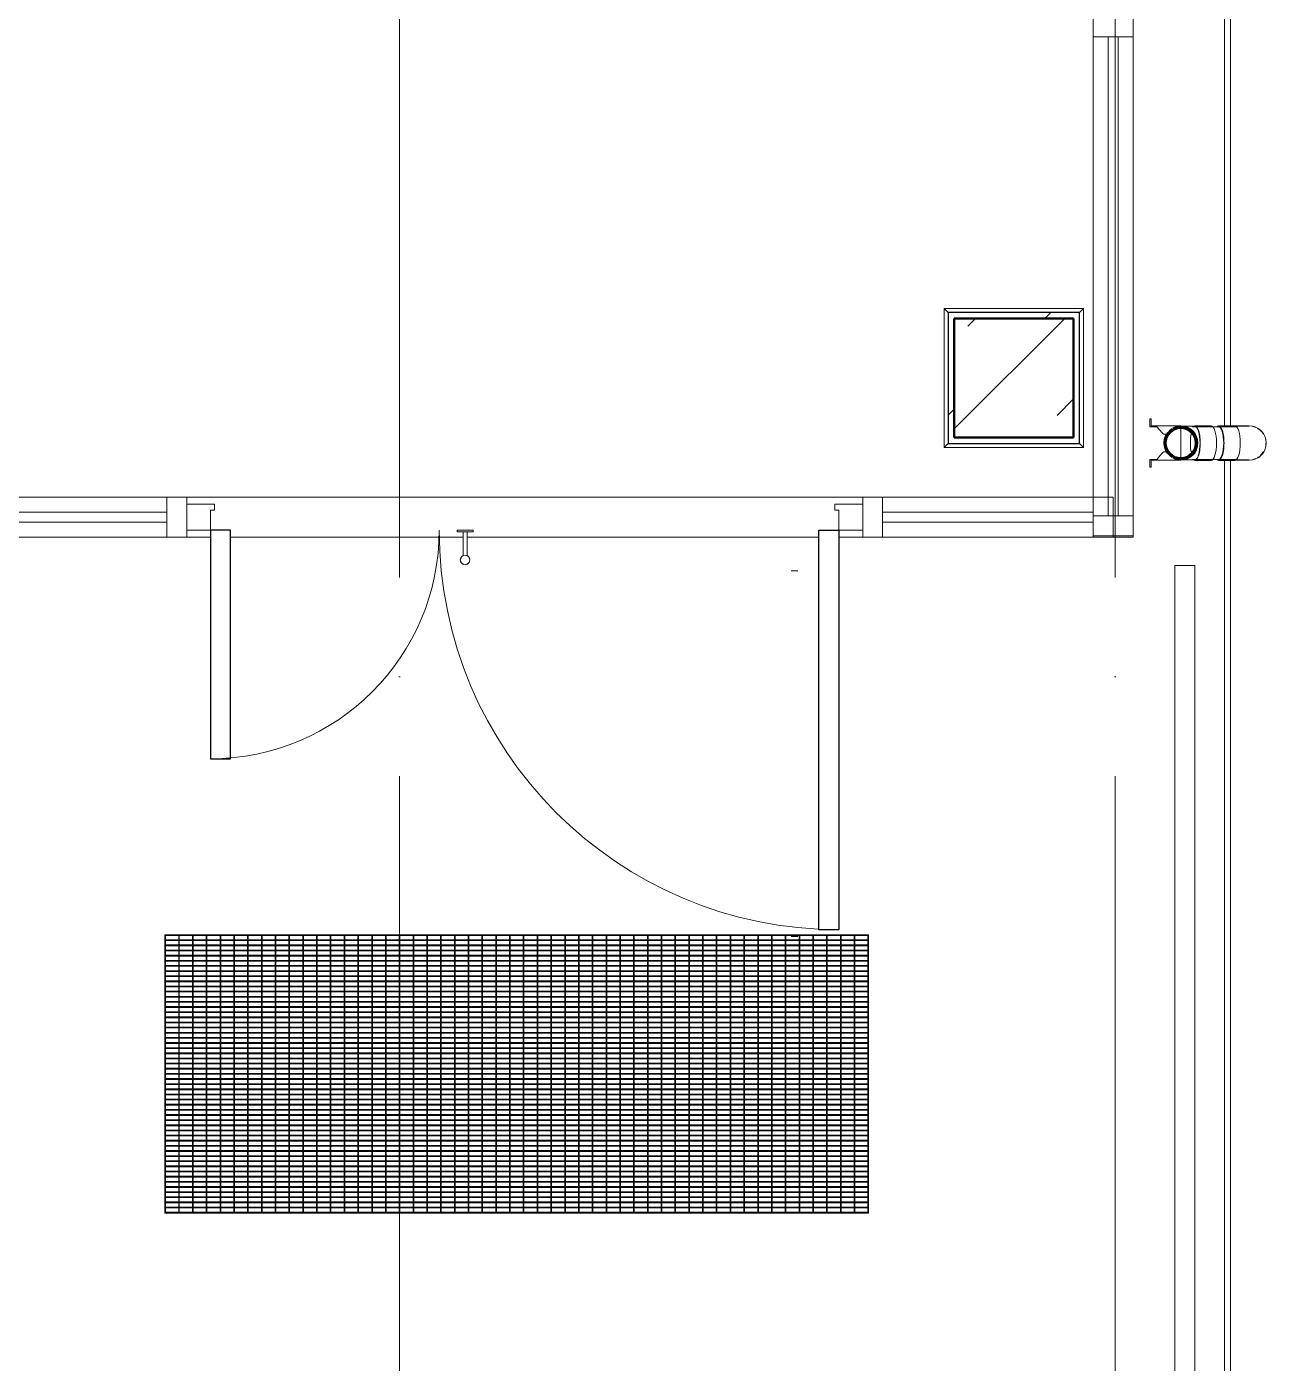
# Model space of a CAD drawing. Header units: millimetres. Extents: x -259809 to 472825, y -397243 to 31861.
# Drawn here: x -31343 to -28226, y -379460 to -376099 of the extents above; entities that cross this region are included whole.
import ezdxf

# ---------------------------------------------------------------- set-up
doc = ezdxf.new("R2010")
doc.units = ezdxf.units.MM
doc.linetypes.add('ADSK_Линия сетки', pattern=[25, 20, -2.5, 0, -2.5])
doc.linetypes.add('ADSK_Невидимые', pattern=[5, 3, -2])
for name, color, linetype, lineweight in [('Витраж', 252, 'Continuous', 9), ('Двери', 252, 'Continuous', 9), ('Лестницы', 252, 'Continuous', 9), ('Линии', 7, 'Continuous', 9), ('Несущие колонны', 252, 'Continuous', 18), ('Обобщенные модели', 252, 'Continuous', 18), ('Ограждение', 252, 'Continuous', 9), ('Оси', 252, 'Continuous', 9), ('Панели витража', 252, 'Continuous', 9), ('Перекрытие', 252, 'Continuous', 18), ('Стены наружные', 252, 'Continuous', 18)]:
    doc.layers.add(name, color=color, linetype=linetype, lineweight=lineweight)

# ---------------------------------------------------------------- blocks, each defined once
blk = doc.blocks.new('1 этаж')
at = {"layer": 'Несущие колонны', "lineweight": 9, "true_color": 0x636466}
h = blk.add_hatch(dxfattribs=at)
h.set_pattern_fill('FP_11', color=251, style=0, pattern_type=2)
h.set_pattern_definition([(45, (-32119.82, 94.42), (-224.5064, 224.5064), []), (45, (-31895.32, 94.42), (-224.5064, 224.5064), [396.875, -79.375, 3.353, -76.022])])
h.paths.add_polyline_path([(-28710.8, -24445.3), (-28710.8, -24145.3), (-29010.8, -24145.3), (-29010.8, -24445.3), (-28737.2, -24445.3)])
at = {"layer": 'Витраж', "color": 251, "lineweight": 18, "true_color": 0x636466, "extrusion": (0, 0, -1)}
for p, q in [((-28660.8, -23387.3), (-28660.8, -23437.3)), ((-28560.8, -23437.3), (-28560.8, -23387.3)), ((-28660.8, -23437.3), (-28560.8, -23437.3)), ((-30940.8, -24595.3), (-30990.8, -24595.3)), ((-30990.8, -24595.3), (-30990.8, -24695.3)), ((-30940.8, -24612.8), (-30940.8, -24595.3)), ((-29190.8, -24595.3), (-29240.8, -24595.3)), ((-29240.8, -24595.3), (-29240.8, -24612.8)), ((-29190.8, -24695.3), (-29190.8, -24595.3)), ((-28610.8, -24595.3), (-28660.8, -24595.3)), ((-28660.8, -24595.3), (-28660.8, -24695.3)), ((-28610.8, -24695.3), (-28610.8, -24595.3)), ((-30990.8, -24695.3), (-30940.8, -24695.3)), ((-30940.8, -24695.3), (-30940.8, -24677.8)), ((-29240.8, -24677.8), (-29240.8, -24695.3)), ((-29240.8, -24695.3), (-29190.8, -24695.3)), ((-28660.8, -24695.3), (-28610.8, -24695.3))]:
    blk.add_line(p, q, dxfattribs=at)
at = {"layer": 'Витраж', "color": 251, "true_color": 0x636466}
for p, q in [((-28660.8, -23437.3), (-28660.8, -24595.3)), ((-28560.8, -23437.3), (-28560.8, -24642.3)), ((-30990.8, -24595.3), (-32030.8, -24595.3)), ((-29240.8, -24595.3), (-30940.8, -24595.3)), ((-28660.8, -24595.3), (-29190.8, -24595.3)), ((-30990.8, -24695.3), (-32030.8, -24695.3)), ((-30880.8, -24695.3), (-30940.8, -24695.3)), ((-30245.5, -24695.3), (-30830.8, -24695.3)), ((-29350.8, -24695.3), (-30236.1, -24695.3)), ((-29240.8, -24695.3), (-29300.8, -24695.3)), ((-28660.8, -24695.3), (-29190.8, -24695.3))]:
    blk.add_line(p, q, dxfattribs=at)
at = {"layer": 'Витраж', "color": 251, "lineweight": 18, "true_color": 0x636466}
for p, q in [((-28560.8, -24642.3), (-28660.8, -24642.3)), ((-28660.8, -24642.3), (-28660.8, -24692.3)), ((-28560.8, -24692.3), (-28560.8, -24642.3)), ((-28660.8, -24692.3), (-28560.8, -24692.3))]:
    blk.add_line(p, q, dxfattribs=at)
at = {"layer": 'Двери', "color": 251, "true_color": 0x636466}
for p, q in [((-30940.8, -24612.8), (-30940.8, -24677.8)), ((-30870.8, -24612.8), (-30940.8, -24612.8)), ((-30880.8, -24677.8), (-30880.8, -24627.8)), ((-30880.8, -24627.8), (-30870.8, -24627.8)), ((-30870.8, -24627.8), (-30870.8, -24612.8)), ((-29310.8, -24612.8), (-29240.8, -24612.8)), ((-29310.8, -24627.8), (-29310.8, -24612.8)), ((-29300.8, -24627.8), (-29310.8, -24627.8)), ((-29300.8, -24677.8), (-29300.8, -24627.8)), ((-29240.8, -24612.8), (-29240.8, -24677.8)), ((-30940.8, -24677.8), (-30880.8, -24677.8)), ((-30260.8, -24677.8), (-30260.8, -24681.8)), ((-30260.8, -24677.8), (-30260.8, -24681.8)), ((-30220.8, -24677.8), (-30260.8, -24677.8)), ((-30260.1, -24677.8), (-30260.8, -24677.8)), ((-30260.1, -24677.8), (-30260.8, -24677.8)), ((-30260.1, -24677.8), (-30260.8, -24677.8)), ((-30260.8, -24681.8), (-30260.1, -24681.8)), ((-30260.8, -24681.8), (-30220.8, -24681.8)), ((-30260.8, -24681.8), (-30260.1, -24681.8)), ((-30260.8, -24681.8), (-30260.1, -24681.8)), ((-30245.8, -24681.8), (-30245.8, -24742.2)), ((-30235.8, -24742.3), (-30235.8, -24681.8)), ((-30220.8, -24677.8), (-30221.5, -24677.8)), ((-30220.8, -24677.8), (-30221.5, -24677.8)), ((-30220.8, -24677.8), (-30221.5, -24677.8)), ((-30221.5, -24681.8), (-30220.8, -24681.8)), ((-30221.5, -24681.8), (-30220.8, -24681.8)), ((-30221.5, -24681.8), (-30220.8, -24681.8)), ((-30220.8, -24681.8), (-30220.8, -24677.8)), ((-30220.8, -24681.8), (-30220.8, -24677.8)), ((-29240.8, -24677.8), (-29300.8, -24677.8))]:
    blk.add_line(p, q, dxfattribs=at)
at = {"layer": 'Двери', "color": 251, "lineweight": 30, "true_color": 0x636466}
for p, q in [((-30830.8, -24677.8), (-30880.8, -24677.8)), ((-30880.8, -24677.8), (-30880.8, -25252.8)), ((-30830.8, -25252.8), (-30830.8, -24677.8)), ((-29350.8, -25682.8), (-29350.8, -24677.8)), ((-29350.8, -24677.8), (-29300.8, -24677.8)), ((-29300.8, -24677.8), (-29300.8, -25682.8)), ((-30880.8, -25252.8), (-30830.8, -25252.8)), ((-29300.8, -25682.8), (-29350.8, -25682.8))]:
    blk.add_line(p, q, dxfattribs=at)
at = {"layer": 'Двери', "color": 251, "true_color": 0x636466}
for centre, radius, start, end in [((-30880.8, -24677.8), 575, 270, 0), ((-29300.8, -24677.8), 1005, 180, 270), ((-30240.8, -24752.8), 12, 0, 180), ((-30240.8, -24752.8), 12, 150, 180), ((-30240.8, -24752.8), 12, 180, 0), ((-30240.8, -24752.8), 12, 195, 255), ((-30240.8, -24752.8), 12, 113.9342, 120), ((-30240.8, -24752.8), 12, 270, 330), ((-30240.8, -24752.8), 12, 45, 66.0658), ((-30240.8, -24752.8), 12, 0, 30)]:
    blk.add_arc(centre, radius, start, end, dxfattribs=at)
at = {"layer": 'Лестницы', "color": 251, "true_color": 0x636466}
for p, q in [((-28330.8, -24415.2), (-28330.8, -20847.3)), ((-28330.8, -27873.9), (-28330.8, -24502.4)), ((-28560.8, -24695.3), (-28610.8, -24695.3)), ((-28560.8, -24692.3), (-28560.8, -24695.3))]:
    blk.add_line(p, q, dxfattribs=at)
at = {"layer": 'Линии', "color": 251, "linetype": 'ADSK_Невидимые', "ltscale": 100, "true_color": 0x636466}
for p, q in [((-29420.6, -24779.8), (-29404.3, -24779.8)), ((-29420.6, -25699.8), (-29404.3, -25699.8))]:
    blk.add_line(p, q, dxfattribs=at)
at = {"layer": 'Несущие колонны', "color": 251, "lineweight": 40, "true_color": 0x636466}
for p, q in [((-29010.8, -24445.3), (-29010.8, -24145.3)), ((-29010.8, -24145.3), (-28710.8, -24145.3)), ((-28710.8, -24145.3), (-29010.8, -24145.3)), ((-29010.8, -24145.3), (-29010.8, -24445.3)), ((-28710.8, -24145.3), (-28710.8, -24445.3)), ((-28710.8, -24445.3), (-28710.8, -24145.3)), ((-28710.8, -24445.3), (-29010.8, -24445.3)), ((-29010.8, -24445.3), (-28710.8, -24445.3))]:
    blk.add_line(p, q, dxfattribs=at)
at = {"layer": 'Обобщенные модели', "color": 251, "true_color": 0x636466}
for p, q in [((-28515.3, -24397.8), (-28518.8, -24397.8)), ((-28518.8, -24397.8), (-28518.8, -24417.7)), ((-28515.3, -24415.6), (-28515.3, -24397.8)), ((-28518.8, -24417.7), (-28500.9, -24417.7)), ((-28440.8, -24415.6), (-28515.3, -24415.6)), ((-28500.9, -24417.7), (-28487.9, -24433.2)), ((-28480.2, -24436.8), (-28475.4, -24436.8)), ((-28454.8, -24420.3), (-28454.8, -24417.7)), ((-28454.8, -24417.7), (-28440.8, -24417.7)), ((-28440.8, -24422.4), (-28440.8, -24495.2)), ((-28440.8, -24422.4), (-28440.8, -24495.2)), ((-28405.4, -24416.3), (-28435.4, -24416.3)), ((-28297.9, -24417.7), (-28412, -24417.7)), ((-28364.5, -24415.2), (-28405.4, -24415.2)), ((-28304.6, -24415.2), (-28345.5, -24415.2)), ((-28269.1, -24416.3), (-28304.6, -24416.3)), ((-28270.5, -24415.6), (-28303.7, -24415.6)), ((-28500.8, -24499.9), (-28518.8, -24499.9)), ((-28518.8, -24499.9), (-28518.8, -24519.8)), ((-28515.3, -24519.8), (-28515.3, -24502.1)), ((-28515.3, -24502.1), (-28440.8, -24502.1)), ((-28487.9, -24484.4), (-28500.8, -24499.9)), ((-28475.4, -24480.8), (-28480.2, -24480.8)), ((-28454.8, -24499.9), (-28454.8, -24497.4)), ((-28440.8, -24499.9), (-28454.8, -24499.9)), ((-28452.5, -24499.7), (-28454.2, -24499.2)), ((-28434.8, -24501.3), (-28405.4, -24501.3)), ((-28412, -24499.9), (-28297.9, -24499.9)), ((-28405.4, -24502.4), (-28364.5, -24502.4)), ((-28345.5, -24502.4), (-28304.6, -24502.4)), ((-28304.6, -24501.3), (-28269.1, -24501.3)), ((-28303.9, -24502.1), (-28269.8, -24502.1)), ((-28518.8, -24519.8), (-28515.3, -24519.8))]:
    blk.add_line(p, q, dxfattribs=at)
at = {"layer": 'Обобщенные модели', "color": 251, "lineweight": 9, "true_color": 0x636466}
for p, q in [((-30994.1, -25695.3), (-30995.8, -25695.3)), ((-30995.8, -25695.3), (-30995.8, -26395.3)), ((-29225.8, -25695.3), (-30995.8, -25695.3)), ((-30995.8, -25695.3), (-30995.8, -25697.2)), ((-30995.8, -25697.2), (-29225.8, -25697.2)), ((-29225.8, -25708.2), (-30995.8, -25708.2)), ((-30995.8, -25708.2), (-30995.8, -25710.2)), ((-30995.8, -25710.2), (-29225.8, -25710.2)), ((-30994.1, -26395.3), (-30994.1, -25695.3)), ((-30959.5, -25695.3), (-30961.1, -25695.3)), ((-30961.1, -25695.3), (-30961.1, -26395.3)), ((-30959.5, -26395.3), (-30959.5, -25695.3)), ((-30924.8, -25695.3), (-30926.5, -25695.3)), ((-30926.5, -25695.3), (-30926.5, -26395.3)), ((-30924.8, -26395.3), (-30924.8, -25695.3)), ((-30890.1, -25695.3), (-30891.8, -25695.3)), ((-30891.8, -25695.3), (-30891.8, -26395.3)), ((-30890.1, -26395.3), (-30890.1, -25695.3)), ((-30855.4, -25695.3), (-30857.1, -25695.3)), ((-30857.1, -25695.3), (-30857.1, -26395.3)), ((-30855.4, -26395.3), (-30855.4, -25695.3)), ((-30820.8, -25695.3), (-30822.4, -25695.3)), ((-30822.4, -25695.3), (-30822.4, -26395.3)), ((-30820.8, -26395.3), (-30820.8, -25695.3)), ((-30786.1, -25695.3), (-30787.8, -25695.3)), ((-30787.8, -25695.3), (-30787.8, -26395.3)), ((-30786.1, -26395.3), (-30786.1, -25695.3)), ((-30751.4, -25695.3), (-30753.1, -25695.3)), ((-30753.1, -25695.3), (-30753.1, -26395.3)), ((-30751.4, -26395.3), (-30751.4, -25695.3)), ((-30716.7, -25695.3), (-30718.4, -25695.3)), ((-30718.4, -25695.3), (-30718.4, -26395.3)), ((-30716.7, -26395.3), (-30716.7, -25695.3)), ((-30682.1, -25695.3), (-30683.7, -25695.3)), ((-30683.7, -25695.3), (-30683.7, -26395.3)), ((-30682.1, -26395.3), (-30682.1, -25695.3)), ((-30647.4, -25695.3), (-30649.1, -25695.3)), ((-30649.1, -25695.3), (-30649.1, -26395.3)), ((-30647.4, -26395.3), (-30647.4, -25695.3)), ((-30612.7, -25695.3), (-30614.4, -25695.3)), ((-30614.4, -25695.3), (-30614.4, -26395.3)), ((-30612.7, -26395.3), (-30612.7, -25695.3)), ((-30578.1, -25695.3), (-30579.7, -25695.3)), ((-30579.7, -25695.3), (-30579.7, -26395.3)), ((-30578.1, -26395.3), (-30578.1, -25695.3)), ((-30543.4, -25695.3), (-30545.1, -25695.3)), ((-30545.1, -25695.3), (-30545.1, -26395.3)), ((-30543.4, -26395.3), (-30543.4, -25695.3)), ((-30508.7, -25695.3), (-30510.4, -25695.3)), ((-30510.4, -25695.3), (-30510.4, -26395.3)), ((-30508.7, -26395.3), (-30508.7, -25695.3)), ((-30474, -25695.3), (-30475.7, -25695.3)), ((-30475.7, -25695.3), (-30475.7, -26395.3)), ((-30474, -26395.3), (-30474, -25695.3)), ((-30439.4, -25695.3), (-30441, -25695.3)), ((-30441, -25695.3), (-30441, -26395.3)), ((-30439.4, -26395.3), (-30439.4, -25695.3)), ((-30404.7, -25695.3), (-30406.4, -25695.3)), ((-30406.4, -25695.3), (-30406.4, -26395.3)), ((-30404.7, -26395.3), (-30404.7, -25695.3)), ((-30370, -25695.3), (-30371.7, -25695.3)), ((-30371.7, -25695.3), (-30371.7, -26395.3)), ((-30370, -26395.3), (-30370, -25695.3)), ((-30335.3, -25695.3), (-30337, -25695.3)), ((-30337, -25695.3), (-30337, -26395.3)), ((-30335.3, -26395.3), (-30335.3, -25695.3)), ((-30300.7, -25695.3), (-30302.3, -25695.3)), ((-30302.3, -25695.3), (-30302.3, -26395.3)), ((-30300.7, -26395.3), (-30300.7, -25695.3)), ((-30266, -25695.3), (-30267.7, -25695.3)), ((-30267.7, -25695.3), (-30267.7, -26395.3)), ((-30266, -26395.3), (-30266, -25695.3)), ((-30231.3, -25695.3), (-30233, -25695.3)), ((-30233, -25695.3), (-30233, -26395.3)), ((-30231.3, -26395.3), (-30231.3, -25695.3)), ((-30196.6, -25695.3), (-30198.3, -25695.3)), ((-30198.3, -25695.3), (-30198.3, -26395.3)), ((-30196.6, -26395.3), (-30196.6, -25695.3)), ((-30162, -25695.3), (-30163.6, -25695.3)), ((-30163.6, -25695.3), (-30163.6, -26395.3)), ((-30162, -26395.3), (-30162, -25695.3)), ((-30127.3, -25695.3), (-30129, -25695.3)), ((-30129, -25695.3), (-30129, -26395.3)), ((-30127.3, -26395.3), (-30127.3, -25695.3)), ((-30092.6, -25695.3), (-30094.3, -25695.3)), ((-30094.3, -25695.3), (-30094.3, -26395.3)), ((-30092.6, -26395.3), (-30092.6, -25695.3)), ((-30058, -25695.3), (-30059.6, -25695.3)), ((-30059.6, -25695.3), (-30059.6, -26395.3)), ((-30058, -26395.3), (-30058, -25695.3)), ((-30023.3, -25695.3), (-30025, -25695.3)), ((-30025, -25695.3), (-30025, -26395.3)), ((-30023.3, -26395.3), (-30023.3, -25695.3)), ((-29988.6, -25695.3), (-29990.3, -25695.3)), ((-29990.3, -25695.3), (-29990.3, -26395.3)), ((-29988.6, -26395.3), (-29988.6, -25695.3)), ((-29953.9, -25695.3), (-29955.6, -25695.3)), ((-29955.6, -25695.3), (-29955.6, -26395.3)), ((-29953.9, -26395.3), (-29953.9, -25695.3)), ((-29919.3, -25695.3), (-29920.9, -25695.3)), ((-29920.9, -25695.3), (-29920.9, -26395.3)), ((-29919.3, -26395.3), (-29919.3, -25695.3)), ((-29884.6, -25695.3), (-29886.3, -25695.3)), ((-29886.3, -25695.3), (-29886.3, -26395.3)), ((-29884.6, -26395.3), (-29884.6, -25695.3)), ((-29849.9, -25695.3), (-29851.6, -25695.3)), ((-29851.6, -25695.3), (-29851.6, -26395.3)), ((-29849.9, -26395.3), (-29849.9, -25695.3)), ((-29815.2, -25695.3), (-29816.9, -25695.3)), ((-29816.9, -25695.3), (-29816.9, -26395.3)), ((-29815.2, -26395.3), (-29815.2, -25695.3)), ((-29780.6, -25695.3), (-29782.2, -25695.3)), ((-29782.2, -25695.3), (-29782.2, -26395.3)), ((-29780.6, -26395.3), (-29780.6, -25695.3)), ((-29745.9, -25695.3), (-29747.6, -25695.3)), ((-29747.6, -25695.3), (-29747.6, -26395.3)), ((-29745.9, -26395.3), (-29745.9, -25695.3)), ((-29711.2, -25695.3), (-29712.9, -25695.3)), ((-29712.9, -25695.3), (-29712.9, -26395.3)), ((-29711.2, -26395.3), (-29711.2, -25695.3)), ((-29676.6, -25695.3), (-29678.2, -25695.3)), ((-29678.2, -25695.3), (-29678.2, -26395.3)), ((-29676.6, -26395.3), (-29676.6, -25695.3)), ((-29641.9, -25695.3), (-29643.6, -25695.3)), ((-29643.6, -25695.3), (-29643.6, -26395.3)), ((-29641.9, -26395.3), (-29641.9, -25695.3)), ((-29607.2, -25695.3), (-29608.9, -25695.3)), ((-29608.9, -25695.3), (-29608.9, -26395.3)), ((-29607.2, -26395.3), (-29607.2, -25695.3)), ((-29572.5, -25695.3), (-29574.2, -25695.3)), ((-29574.2, -25695.3), (-29574.2, -26395.3)), ((-29572.5, -26395.3), (-29572.5, -25695.3)), ((-29537.9, -25695.3), (-29539.5, -25695.3)), ((-29539.5, -25695.3), (-29539.5, -26395.3)), ((-29537.9, -26395.3), (-29537.9, -25695.3)), ((-29503.2, -25695.3), (-29504.9, -25695.3)), ((-29504.9, -25695.3), (-29504.9, -26395.3)), ((-29503.2, -26395.3), (-29503.2, -25695.3)), ((-29468.5, -25695.3), (-29470.2, -25695.3)), ((-29470.2, -25695.3), (-29470.2, -26395.3)), ((-29468.5, -26395.3), (-29468.5, -25695.3)), ((-29433.8, -25695.3), (-29435.5, -25695.3)), ((-29435.5, -25695.3), (-29435.5, -26395.3)), ((-29433.8, -26395.3), (-29433.8, -25695.3)), ((-29399.2, -25695.3), (-29400.8, -25695.3)), ((-29400.8, -25695.3), (-29400.8, -26395.3)), ((-29399.2, -26395.3), (-29399.2, -25695.3)), ((-29364.5, -25695.3), (-29366.2, -25695.3)), ((-29366.2, -25695.3), (-29366.2, -26395.3)), ((-29364.5, -26395.3), (-29364.5, -25695.3)), ((-29329.8, -25695.3), (-29331.5, -25695.3)), ((-29331.5, -25695.3), (-29331.5, -26395.3)), ((-29329.8, -26395.3), (-29329.8, -25695.3)), ((-29295.1, -25695.3), (-29296.8, -25695.3)), ((-29296.8, -25695.3), (-29296.8, -26395.3)), ((-29295.1, -26395.3), (-29295.1, -25695.3)), ((-29260.5, -25695.3), (-29262.1, -25695.3)), ((-29262.1, -25695.3), (-29262.1, -26395.3)), ((-29260.5, -26395.3), (-29260.5, -25695.3)), ((-29225.8, -25695.3), (-29227.5, -25695.3)), ((-29227.5, -25695.3), (-29227.5, -26395.3)), ((-29225.8, -26395.3), (-29225.8, -25695.3)), ((-29225.8, -25697.2), (-29225.8, -25695.3)), ((-29225.8, -25710.2), (-29225.8, -25708.2)), ((-29225.8, -25721.2), (-30995.8, -25721.2)), ((-30995.8, -25721.2), (-30995.8, -25723.1)), ((-30995.8, -25723.1), (-29225.8, -25723.1)), ((-29225.8, -25734.1), (-30995.8, -25734.1)), ((-30995.8, -25734.1), (-30995.8, -25736)), ((-30995.8, -25736), (-29225.8, -25736)), ((-29225.8, -25747), (-30995.8, -25747)), ((-30995.8, -25747), (-30995.8, -25749)), ((-29225.8, -25723.1), (-29225.8, -25721.2)), ((-29225.8, -25736), (-29225.8, -25734.1)), ((-29225.8, -25749), (-29225.8, -25747)), ((-30995.8, -25749), (-29225.8, -25749)), ((-29225.8, -25760), (-30995.8, -25760)), ((-30995.8, -25760), (-30995.8, -25761.9)), ((-30995.8, -25761.9), (-29225.8, -25761.9)), ((-29225.8, -25772.9), (-30995.8, -25772.9)), ((-30995.8, -25772.9), (-30995.8, -25774.8)), ((-30995.8, -25774.8), (-29225.8, -25774.8)), ((-29225.8, -25761.9), (-29225.8, -25760)), ((-29225.8, -25774.8), (-29225.8, -25772.9)), ((-29225.8, -25785.8), (-30995.8, -25785.8)), ((-30995.8, -25785.8), (-30995.8, -25787.7)), ((-30995.8, -25787.7), (-29225.8, -25787.7)), ((-29225.8, -25798.7), (-30995.8, -25798.7)), ((-30995.8, -25798.7), (-30995.8, -25800.7)), ((-30995.8, -25800.7), (-29225.8, -25800.7)), ((-29225.8, -25811.7), (-30995.8, -25811.7)), ((-30995.8, -25811.7), (-30995.8, -25813.6)), ((-30995.8, -25813.6), (-29225.8, -25813.6)), ((-29225.8, -25787.7), (-29225.8, -25785.8)), ((-29225.8, -25800.7), (-29225.8, -25798.7)), ((-29225.8, -25813.6), (-29225.8, -25811.7)), ((-29225.8, -25824.6), (-30995.8, -25824.6)), ((-30995.8, -25824.6), (-30995.8, -25826.5)), ((-30995.8, -25826.5), (-29225.8, -25826.5)), ((-29225.8, -25837.5), (-30995.8, -25837.5)), ((-30995.8, -25837.5), (-30995.8, -25839.4)), ((-30995.8, -25839.4), (-29225.8, -25839.4)), ((-29225.8, -25826.5), (-29225.8, -25824.6)), ((-29225.8, -25839.4), (-29225.8, -25837.5)), ((-29225.8, -25850.4), (-30995.8, -25850.4)), ((-30995.8, -25850.4), (-30995.8, -25852.4)), ((-30995.8, -25852.4), (-29225.8, -25852.4)), ((-29225.8, -25863.4), (-30995.8, -25863.4)), ((-30995.8, -25863.4), (-30995.8, -25865.3)), ((-30995.8, -25865.3), (-29225.8, -25865.3)), ((-29225.8, -25876.3), (-30995.8, -25876.3)), ((-30995.8, -25876.3), (-30995.8, -25878.2)), ((-30995.8, -25878.2), (-29225.8, -25878.2)), ((-29225.8, -25852.4), (-29225.8, -25850.4)), ((-29225.8, -25865.3), (-29225.8, -25863.4)), ((-29225.8, -25878.2), (-29225.8, -25876.3)), ((-29225.8, -25889.2), (-30995.8, -25889.2)), ((-30995.8, -25889.2), (-30995.8, -25891.2)), ((-30995.8, -25891.2), (-29225.8, -25891.2)), ((-29225.8, -25902.2), (-30995.8, -25902.2)), ((-30995.8, -25902.2), (-30995.8, -25904.1)), ((-30995.8, -25904.1), (-29225.8, -25904.1)), ((-29225.8, -25915.1), (-30995.8, -25915.1)), ((-30995.8, -25915.1), (-30995.8, -25917)), ((-29225.8, -25891.2), (-29225.8, -25889.2)), ((-29225.8, -25904.1), (-29225.8, -25902.2)), ((-29225.8, -25917), (-29225.8, -25915.1)), ((-30995.8, -25917), (-29225.8, -25917)), ((-29225.8, -25928), (-30995.8, -25928)), ((-30995.8, -25928), (-30995.8, -25929.9)), ((-30995.8, -25929.9), (-29225.8, -25929.9)), ((-29225.8, -25940.9), (-30995.8, -25940.9)), ((-30995.8, -25940.9), (-30995.8, -25942.9)), ((-30995.8, -25942.9), (-29225.8, -25942.9)), ((-29225.8, -25929.9), (-29225.8, -25928)), ((-29225.8, -25942.9), (-29225.8, -25940.9)), ((-29225.8, -25953.9), (-30995.8, -25953.9)), ((-30995.8, -25953.9), (-30995.8, -25955.8)), ((-30995.8, -25955.8), (-29225.8, -25955.8)), ((-29225.8, -25966.8), (-30995.8, -25966.8)), ((-30995.8, -25966.8), (-30995.8, -25968.7)), ((-30995.8, -25968.7), (-29225.8, -25968.7)), ((-29225.8, -25979.7), (-30995.8, -25979.7)), ((-30995.8, -25979.7), (-30995.8, -25981.6)), ((-30995.8, -25981.6), (-29225.8, -25981.6)), ((-29225.8, -25955.8), (-29225.8, -25953.9)), ((-29225.8, -25968.7), (-29225.8, -25966.8)), ((-29225.8, -25981.6), (-29225.8, -25979.7)), ((-29225.8, -25992.6), (-30995.8, -25992.6)), ((-30995.8, -25992.6), (-30995.8, -25994.6)), ((-30995.8, -25994.6), (-29225.8, -25994.6)), ((-29225.8, -26005.6), (-30995.8, -26005.6)), ((-30995.8, -26005.6), (-30995.8, -26007.5)), ((-30995.8, -26007.5), (-29225.8, -26007.5)), ((-29225.8, -25994.6), (-29225.8, -25992.6)), ((-29225.8, -26007.5), (-29225.8, -26005.6)), ((-29225.8, -26018.5), (-30995.8, -26018.5)), ((-30995.8, -26018.5), (-30995.8, -26020.4)), ((-30995.8, -26020.4), (-29225.8, -26020.4)), ((-29225.8, -26031.4), (-30995.8, -26031.4)), ((-30995.8, -26031.4), (-30995.8, -26033.4)), ((-30995.8, -26033.4), (-29225.8, -26033.4)), ((-29225.8, -26044.4), (-30995.8, -26044.4)), ((-30995.8, -26044.4), (-30995.8, -26046.3)), ((-30995.8, -26046.3), (-29225.8, -26046.3)), ((-29225.8, -26020.4), (-29225.8, -26018.5)), ((-29225.8, -26033.4), (-29225.8, -26031.4)), ((-29225.8, -26046.3), (-29225.8, -26044.4)), ((-29225.8, -26057.3), (-30995.8, -26057.3)), ((-30995.8, -26057.3), (-30995.8, -26059.2)), ((-30995.8, -26059.2), (-29225.8, -26059.2)), ((-29225.8, -26070.2), (-30995.8, -26070.2)), ((-30995.8, -26070.2), (-30995.8, -26072.1)), ((-30995.8, -26072.1), (-29225.8, -26072.1)), ((-29225.8, -26083.1), (-30995.8, -26083.1)), ((-30995.8, -26083.1), (-30995.8, -26085.1)), ((-29225.8, -26059.2), (-29225.8, -26057.3)), ((-29225.8, -26072.1), (-29225.8, -26070.2)), ((-29225.8, -26085.1), (-29225.8, -26083.1)), ((-30995.8, -26085.1), (-29225.8, -26085.1)), ((-29225.8, -26096.1), (-30995.8, -26096.1)), ((-30995.8, -26096.1), (-30995.8, -26098)), ((-30995.8, -26098), (-29225.8, -26098)), ((-29225.8, -26109), (-30995.8, -26109)), ((-30995.8, -26109), (-30995.8, -26110.9)), ((-30995.8, -26110.9), (-29225.8, -26110.9)), ((-29225.8, -26098), (-29225.8, -26096.1)), ((-29225.8, -26110.9), (-29225.8, -26109)), ((-29225.8, -26121.9), (-30995.8, -26121.9)), ((-30995.8, -26121.9), (-30995.8, -26123.8)), ((-30995.8, -26123.8), (-29225.8, -26123.8)), ((-29225.8, -26134.8), (-30995.8, -26134.8)), ((-30995.8, -26134.8), (-30995.8, -26136.8)), ((-30995.8, -26136.8), (-29225.8, -26136.8)), ((-29225.8, -26147.8), (-30995.8, -26147.8)), ((-30995.8, -26147.8), (-30995.8, -26149.7)), ((-30995.8, -26149.7), (-29225.8, -26149.7)), ((-29225.8, -26123.8), (-29225.8, -26121.9)), ((-29225.8, -26136.8), (-29225.8, -26134.8)), ((-29225.8, -26149.7), (-29225.8, -26147.8)), ((-29225.8, -26160.7), (-30995.8, -26160.7)), ((-30995.8, -26160.7), (-30995.8, -26162.6)), ((-30995.8, -26162.6), (-29225.8, -26162.6)), ((-29225.8, -26173.6), (-30995.8, -26173.6)), ((-30995.8, -26173.6), (-30995.8, -26175.6)), ((-30995.8, -26175.6), (-29225.8, -26175.6)), ((-29225.8, -26162.6), (-29225.8, -26160.7)), ((-29225.8, -26175.6), (-29225.8, -26173.6)), ((-29225.8, -26186.6), (-30995.8, -26186.6)), ((-30995.8, -26186.6), (-30995.8, -26188.5)), ((-30995.8, -26188.5), (-29225.8, -26188.5)), ((-29225.8, -26199.5), (-30995.8, -26199.5)), ((-30995.8, -26199.5), (-30995.8, -26201.4)), ((-30995.8, -26201.4), (-29225.8, -26201.4)), ((-29225.8, -26212.4), (-30995.8, -26212.4)), ((-30995.8, -26212.4), (-30995.8, -26214.3)), ((-30995.8, -26214.3), (-29225.8, -26214.3)), ((-29225.8, -26188.5), (-29225.8, -26186.6)), ((-29225.8, -26201.4), (-29225.8, -26199.5)), ((-29225.8, -26214.3), (-29225.8, -26212.4)), ((-29225.8, -26225.3), (-30995.8, -26225.3)), ((-30995.8, -26225.3), (-30995.8, -26227.3)), ((-30995.8, -26227.3), (-29225.8, -26227.3)), ((-29225.8, -26238.3), (-30995.8, -26238.3)), ((-30995.8, -26238.3), (-30995.8, -26240.2)), ((-30995.8, -26240.2), (-29225.8, -26240.2)), ((-29225.8, -26251.2), (-30995.8, -26251.2)), ((-30995.8, -26251.2), (-30995.8, -26253.1)), ((-29225.8, -26227.3), (-29225.8, -26225.3)), ((-29225.8, -26240.2), (-29225.8, -26238.3)), ((-29225.8, -26253.1), (-29225.8, -26251.2)), ((-30995.8, -26253.1), (-29225.8, -26253.1)), ((-29225.8, -26264.1), (-30995.8, -26264.1)), ((-30995.8, -26264.1), (-30995.8, -26266)), ((-30995.8, -26266), (-29225.8, -26266)), ((-29225.8, -26277), (-30995.8, -26277)), ((-30995.8, -26277), (-30995.8, -26279)), ((-30995.8, -26279), (-29225.8, -26279)), ((-29225.8, -26266), (-29225.8, -26264.1)), ((-29225.8, -26279), (-29225.8, -26277)), ((-29225.8, -26290), (-30995.8, -26290)), ((-30995.8, -26290), (-30995.8, -26291.9)), ((-30995.8, -26291.9), (-29225.8, -26291.9)), ((-29225.8, -26302.9), (-30995.8, -26302.9)), ((-30995.8, -26302.9), (-30995.8, -26304.8)), ((-30995.8, -26304.8), (-29225.8, -26304.8)), ((-29225.8, -26315.8), (-30995.8, -26315.8)), ((-30995.8, -26315.8), (-30995.8, -26317.8)), ((-30995.8, -26317.8), (-29225.8, -26317.8)), ((-29225.8, -26291.9), (-29225.8, -26290)), ((-29225.8, -26304.8), (-29225.8, -26302.9)), ((-29225.8, -26317.8), (-29225.8, -26315.8)), ((-29225.8, -26328.8), (-30995.8, -26328.8)), ((-30995.8, -26328.8), (-30995.8, -26330.7)), ((-30995.8, -26330.7), (-29225.8, -26330.7)), ((-29225.8, -26341.7), (-30995.8, -26341.7)), ((-30995.8, -26341.7), (-30995.8, -26343.6)), ((-30995.8, -26343.6), (-29225.8, -26343.6)), ((-29225.8, -26330.7), (-29225.8, -26328.8)), ((-29225.8, -26343.6), (-29225.8, -26341.7)), ((-29225.8, -26354.6), (-30995.8, -26354.6)), ((-30995.8, -26354.6), (-30995.8, -26356.5)), ((-30995.8, -26356.5), (-29225.8, -26356.5)), ((-29225.8, -26367.5), (-30995.8, -26367.5)), ((-30995.8, -26367.5), (-30995.8, -26369.5)), ((-30995.8, -26369.5), (-29225.8, -26369.5)), ((-29225.8, -26380.5), (-30995.8, -26380.5)), ((-30995.8, -26380.5), (-30995.8, -26382.4)), ((-30995.8, -26382.4), (-29225.8, -26382.4)), ((-29225.8, -26356.5), (-29225.8, -26354.6)), ((-29225.8, -26369.5), (-29225.8, -26367.5)), ((-29225.8, -26382.4), (-29225.8, -26380.5)), ((-29225.8, -26393.4), (-30995.8, -26393.4)), ((-30995.8, -26393.4), (-30995.8, -26395.3)), ((-30995.8, -26395.3), (-29225.8, -26395.3)), ((-30995.8, -26395.3), (-30994.1, -26395.3)), ((-30961.1, -26395.3), (-30959.5, -26395.3)), ((-30926.5, -26395.3), (-30924.8, -26395.3)), ((-30891.8, -26395.3), (-30890.1, -26395.3)), ((-30857.1, -26395.3), (-30855.4, -26395.3)), ((-30822.4, -26395.3), (-30820.8, -26395.3)), ((-30787.8, -26395.3), (-30786.1, -26395.3)), ((-30753.1, -26395.3), (-30751.4, -26395.3)), ((-30718.4, -26395.3), (-30716.7, -26395.3)), ((-30683.7, -26395.3), (-30682.1, -26395.3)), ((-30649.1, -26395.3), (-30647.4, -26395.3)), ((-30614.4, -26395.3), (-30612.7, -26395.3)), ((-30579.7, -26395.3), (-30578.1, -26395.3)), ((-30545.1, -26395.3), (-30543.4, -26395.3)), ((-30510.4, -26395.3), (-30508.7, -26395.3)), ((-30475.7, -26395.3), (-30474, -26395.3)), ((-30441, -26395.3), (-30439.4, -26395.3)), ((-30406.4, -26395.3), (-30404.7, -26395.3)), ((-30371.7, -26395.3), (-30370, -26395.3)), ((-30337, -26395.3), (-30335.3, -26395.3)), ((-30302.3, -26395.3), (-30300.7, -26395.3)), ((-30267.7, -26395.3), (-30266, -26395.3)), ((-30233, -26395.3), (-30231.3, -26395.3)), ((-30198.3, -26395.3), (-30196.6, -26395.3)), ((-30163.6, -26395.3), (-30162, -26395.3)), ((-30129, -26395.3), (-30127.3, -26395.3)), ((-30094.3, -26395.3), (-30092.6, -26395.3)), ((-30059.6, -26395.3), (-30058, -26395.3)), ((-30025, -26395.3), (-30023.3, -26395.3)), ((-29990.3, -26395.3), (-29988.6, -26395.3)), ((-29955.6, -26395.3), (-29953.9, -26395.3)), ((-29920.9, -26395.3), (-29919.3, -26395.3)), ((-29886.3, -26395.3), (-29884.6, -26395.3)), ((-29851.6, -26395.3), (-29849.9, -26395.3)), ((-29816.9, -26395.3), (-29815.2, -26395.3)), ((-29782.2, -26395.3), (-29780.6, -26395.3)), ((-29747.6, -26395.3), (-29745.9, -26395.3)), ((-29712.9, -26395.3), (-29711.2, -26395.3)), ((-29678.2, -26395.3), (-29676.6, -26395.3)), ((-29643.6, -26395.3), (-29641.9, -26395.3)), ((-29608.9, -26395.3), (-29607.2, -26395.3)), ((-29574.2, -26395.3), (-29572.5, -26395.3)), ((-29539.5, -26395.3), (-29537.9, -26395.3)), ((-29504.9, -26395.3), (-29503.2, -26395.3)), ((-29470.2, -26395.3), (-29468.5, -26395.3)), ((-29435.5, -26395.3), (-29433.8, -26395.3)), ((-29400.8, -26395.3), (-29399.2, -26395.3)), ((-29366.2, -26395.3), (-29364.5, -26395.3)), ((-29331.5, -26395.3), (-29329.8, -26395.3)), ((-29296.8, -26395.3), (-29295.1, -26395.3)), ((-29262.1, -26395.3), (-29260.5, -26395.3)), ((-29227.5, -26395.3), (-29225.8, -26395.3)), ((-29225.8, -26395.3), (-29225.8, -26393.4))]:
    blk.add_line(p, q, dxfattribs=at)
at = {"layer": 'Обобщенные модели', "color": 251, "true_color": 0x636466, "flags": 128}
for points in [[(-28477.5, -24480.3), (-28478.3, -24478.8), (-28479.1, -24477.3), (-28479.8, -24475.8), (-28480.4, -24474.2), (-28481, -24472.6), (-28481.5, -24471), (-28482, -24469.4), (-28482.4, -24467.7), (-28482.7, -24466), (-28482.9, -24464.4), (-28483.1, -24462.7), (-28483.2, -24461), (-28483.3, -24459.3), (-28483.3, -24457.6), (-28483.2, -24455.9), (-28483, -24454.2), (-28482.8, -24452.5), (-28482.5, -24450.8), (-28482.2, -24449.2), (-28481.8, -24447.5), (-28481.3, -24445.9), (-28480.7, -24444.3), (-28480.1, -24442.7), (-28479.4, -24441.1), (-28478.7, -24439.6), (-28477.9, -24438.1), (-28477.2, -24436.8)], [(-28454.8, -24418.7), (-28453.4, -24418.2), (-28451.8, -24417.8)]]:
    blk.add_lwpolyline(points, dxfattribs=at)
at = {"layer": 'Обобщенные модели', "color": 251, "true_color": 0x636466}
for centre, radius, start, end in [((-28480.2, -24426.8), 10, 220, 270), ((-28480.2, -24426.8), 10, 232.5, 270), ((-28480.2, -24426.8), 10, 232.5, 270), ((-28480.2, -24426.8), 10, 232.5, 270), ((-28440.8, -24458.8), 36.5, 0, 180), ((-28440.8, -24458.8), 36.4, 90, 270), ((-28440.8, -24458.8), 41, 109.9661, 147.5485), ((-28440.8, -24458.8), 42.5, 105, 109.3904), ((-28440.9, -24458.9), 43.3, 270.1865, 89.8135), ((-28440.8, -24458.8), 41.1, 270, 90), ((-28440.8, -24458.8), 36.4, 300, 90), ((-28269.1, -24458.8), 43.4, 90, 99.1289), ((-28269.1, -24458.8), 43.4, 270, 90), ((-28269.1, -24458.8), 42.5, 66.2445, 77.1779), ((-28269.1, -24458.8), 42.5, 41.9198, 60), ((-28269.1, -24458.8), 42.5, 30, 38.1287), ((-28440.8, -24458.8), 42.5, 150, 210), ((-28440.8, -24458.8), 36.5, 180, 0), ((-28269.1, -24458.8), 42.5, 13.3248, 15), ((-28269.1, -24458.8), 42.5, 345, 346.6752), ((-28269.1, -24458.8), 42.5, 352.0117, 0), ((-28480.2, -24490.8), 10, 90, 140), ((-28480.2, -24490.8), 10, 90, 127.5), ((-28480.2, -24490.8), 10, 90, 127.5), ((-28480.2, -24490.8), 10, 90, 127.5), ((-28440.8, -24458.8), 41, 212.4515, 250.0339), ((-28440.8, -24458.8), 42.5, 250.6096, 255), ((-28440.8, -24458.8), 36.4, 270, 298.8753), ((-28269.1, -24458.8), 43.4, 260.8711, 270), ((-28269.1, -24458.8), 42.5, 282.8221, 293.7555), ((-28269.1, -24458.8), 42.5, 300, 305.3179), ((-28269.1, -24458.8), 42.5, 312.2016, 330)]:
    blk.add_arc(centre, radius, start, end, dxfattribs=at)
at = {"layer": 'Обобщенные модели', "color": 251, "lineweight": 40, "true_color": 0x636466}
for radius, start, end in [(41.1, 121.1211, 238.8789), (38.8, 90, 270), (41.1, 90, 118.1477), (41.1, 30.0916, 90), (38.8, 270, 90), (41.1, 0.067, 30), (41.1, 330.067, 0), (41.1, 241.8523, 270), (41.1, 270, 300), (41.1, 300.0916, 330)]:
    blk.add_arc((-28440.8, -24458.8), radius, start, end, dxfattribs=at)
at = {"layer": 'Обобщенные модели', "color": 251, "true_color": 0x636466}
for centre, major_axis, start_param, end_param in [((-28405.4, -24458.8), (0, 36.4), 0.845029, 2.296563), ((-28405.4, -24458.8), (0, 43.6), 4.712389, 6.477028), ((-28405.4, -24458.8), (0, 42.5), 3.141593, 6.283185), ((-28364.5, -24458.8), (0, 43.6), 4.712389, 6.283185), ((-28345.5, -24458.8), (0, 43.6), 4.712389, 6.544985), ((-28345.5, -24458.8), (0, 41.1), 4.712389, 6.283185), ((-28304.6, -24458.8), (0, 43.6), 4.712389, 6.283185), ((-28405.4, -24458.8), (0, 43.6), 2.94775, 4.712389), ((-28364.5, -24458.8), (0, 43.6), 3.141593, 4.712389), ((-28345.5, -24458.8), (0, 43.6), 2.879793, 4.712389), ((-28345.5, -24458.8), (0, 41.1), 3.141593, 4.712389), ((-28304.6, -24458.8), (0, 43.6), 3.141593, 4.712389)]:
    blk.add_ellipse(centre, major_axis=major_axis, ratio=0.309017, start_param=start_param, end_param=end_param, dxfattribs=at)
at = {"layer": 'Ограждение', "color": 251, "true_color": 0x636466}
for p, q in [((-29035.8, -24120.3), (-29035.8, -24470.3)), ((-28685.8, -24120.3), (-29035.8, -24120.3)), ((-29025.8, -24130.3), (-29035.8, -24120.3)), ((-28685.8, -24120.3), (-28695.8, -24130.3)), ((-28685.8, -24470.3), (-28685.8, -24120.3)), ((-29035.8, -24470.3), (-29025.8, -24460.3)), ((-29035.8, -24470.3), (-28685.8, -24470.3)), ((-28685.8, -24470.3), (-28695.8, -24460.3)), ((-28455.8, -24767), (-28455.8, -27873.9)), ((-28405.8, -24767), (-28455.8, -24767)), ((-28405.8, -27873.9), (-28405.8, -24767))]:
    blk.add_line(p, q, dxfattribs=at)
at = {"layer": 'Оси', "color": 251, "linetype": 'ADSK_Линия сетки', "ltscale": 100, "true_color": 0x636466}
for p, q in [((-30405.8, 32205.3), (-30405.8, -33771.4)), ((-28605.8, 32205.3), (-28605.8, -33771.4))]:
    blk.add_line(p, q, dxfattribs=at)
at = {"layer": 'Панели витража', "color": 251, "lineweight": 18, "true_color": 0x636466}
for p, q in [((-28598.3, -23437.3), (-28623.3, -23437.3)), ((-28623.3, -23437.3), (-28623.3, -24642.3)), ((-28598.3, -24642.3), (-28598.3, -23437.3)), ((-30990.8, -24632.8), (-32030.8, -24632.8)), ((-30990.8, -24657.8), (-30990.8, -24632.8)), ((-28660.8, -24632.8), (-29190.8, -24632.8)), ((-29190.8, -24632.8), (-29190.8, -24657.8)), ((-28660.8, -24657.8), (-28660.8, -24632.8)), ((-32030.8, -24657.8), (-30990.8, -24657.8)), ((-29190.8, -24657.8), (-28660.8, -24657.8)), ((-28623.3, -24642.3), (-28598.3, -24642.3))]:
    blk.add_line(p, q, dxfattribs=at)
at = {"layer": 'Перекрытие', "color": 251, "ltscale": 100, "true_color": 0x636466}
for p, q in [((-28610.8, -24695.3), (-28560.8, -24695.3)), ((-28560.8, -24695.3), (-28560.8, -24692.3))]:
    blk.add_line(p, q, dxfattribs=at)
at = {"layer": 'Стены наружные', "color": 251, "true_color": 0x636466}
for p, q in [((-28330.8, -24415.2), (-28330.8, -20847.3)), ((-28315.8, -20847.3), (-28315.8, -24415.2)), ((-28330.8, -29673.9), (-28330.8, -24502.4)), ((-28315.8, -24502.4), (-28315.8, -29673.9))]:
    blk.add_line(p, q, dxfattribs=at)
at = {"layer": 'Стены наружные', "color": 251, "lineweight": 30, "true_color": 0x636466}
for p, q in [((-28695.8, -24130.3), (-29025.8, -24130.3)), ((-29025.8, -24130.3), (-29025.8, -24460.3)), ((-28695.8, -24460.3), (-28695.8, -24130.3)), ((-29025.8, -24460.3), (-28695.8, -24460.3))]:
    blk.add_line(p, q, dxfattribs=at)
at = {"layer": 'Стены наружные', "color": 251, "linetype": 'Continuous', "lineweight": 9, "true_color": 0x636466}
for p, q in [((-28782.4, -24145.3), (-28767.4, -24130.3)), ((-29025.8, -24388.7), (-29010.8, -24373.7))]:
    blk.add_line(p, q, dxfattribs=at)

msp = doc.modelspace()

# ---------------------------------------------------------------- block references
msp.add_blockref('1 этаж', (0, -352686.9))

doc.saveas('drawing.dxf')
